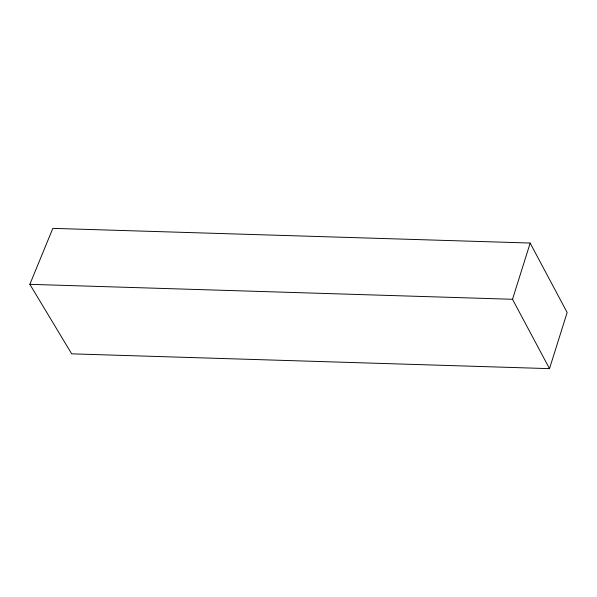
<?xml version="1.0" encoding="UTF-8"?>
<svg xmlns="http://www.w3.org/2000/svg" width="597" height="597" viewBox="0 0 597 597"><rect width="100%" height="100%" fill="white"/><g stroke="black" fill="none" stroke-linecap="round" stroke-linejoin="round"><path stroke-width="0.9" d="M549.501 368.64L512.51 299.284L530.188 243.046L52.842 228.36L29.85 284.329L71.692 353.842L549.501 368.64L567.15 312.5L530.166 243.113M29.85 284.329L512.51 299.284"/></g></svg>
